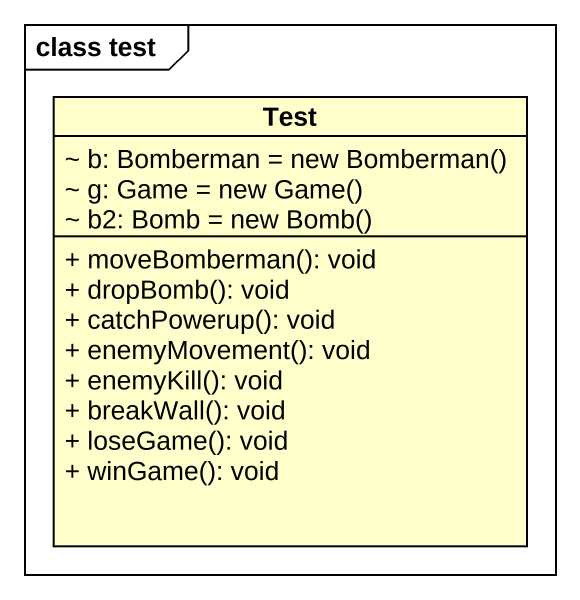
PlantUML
@startuml
mainframe class test
hide circle
hide empty members
skinparam classAttributeIconSize 0
class Test {
  {field} ~ b: Bomberman = new Bomberman()
  {field} ~ g: Game = new Game()
  {field} ~ b2: Bomb = new Bomb()
  + moveBomberman(): void
  + dropBomb(): void
  + catchPowerup(): void
  + enemyMovement(): void
  + enemyKill(): void
  + breakWall(): void
  + loseGame(): void
  + winGame(): void
}
@enduml
